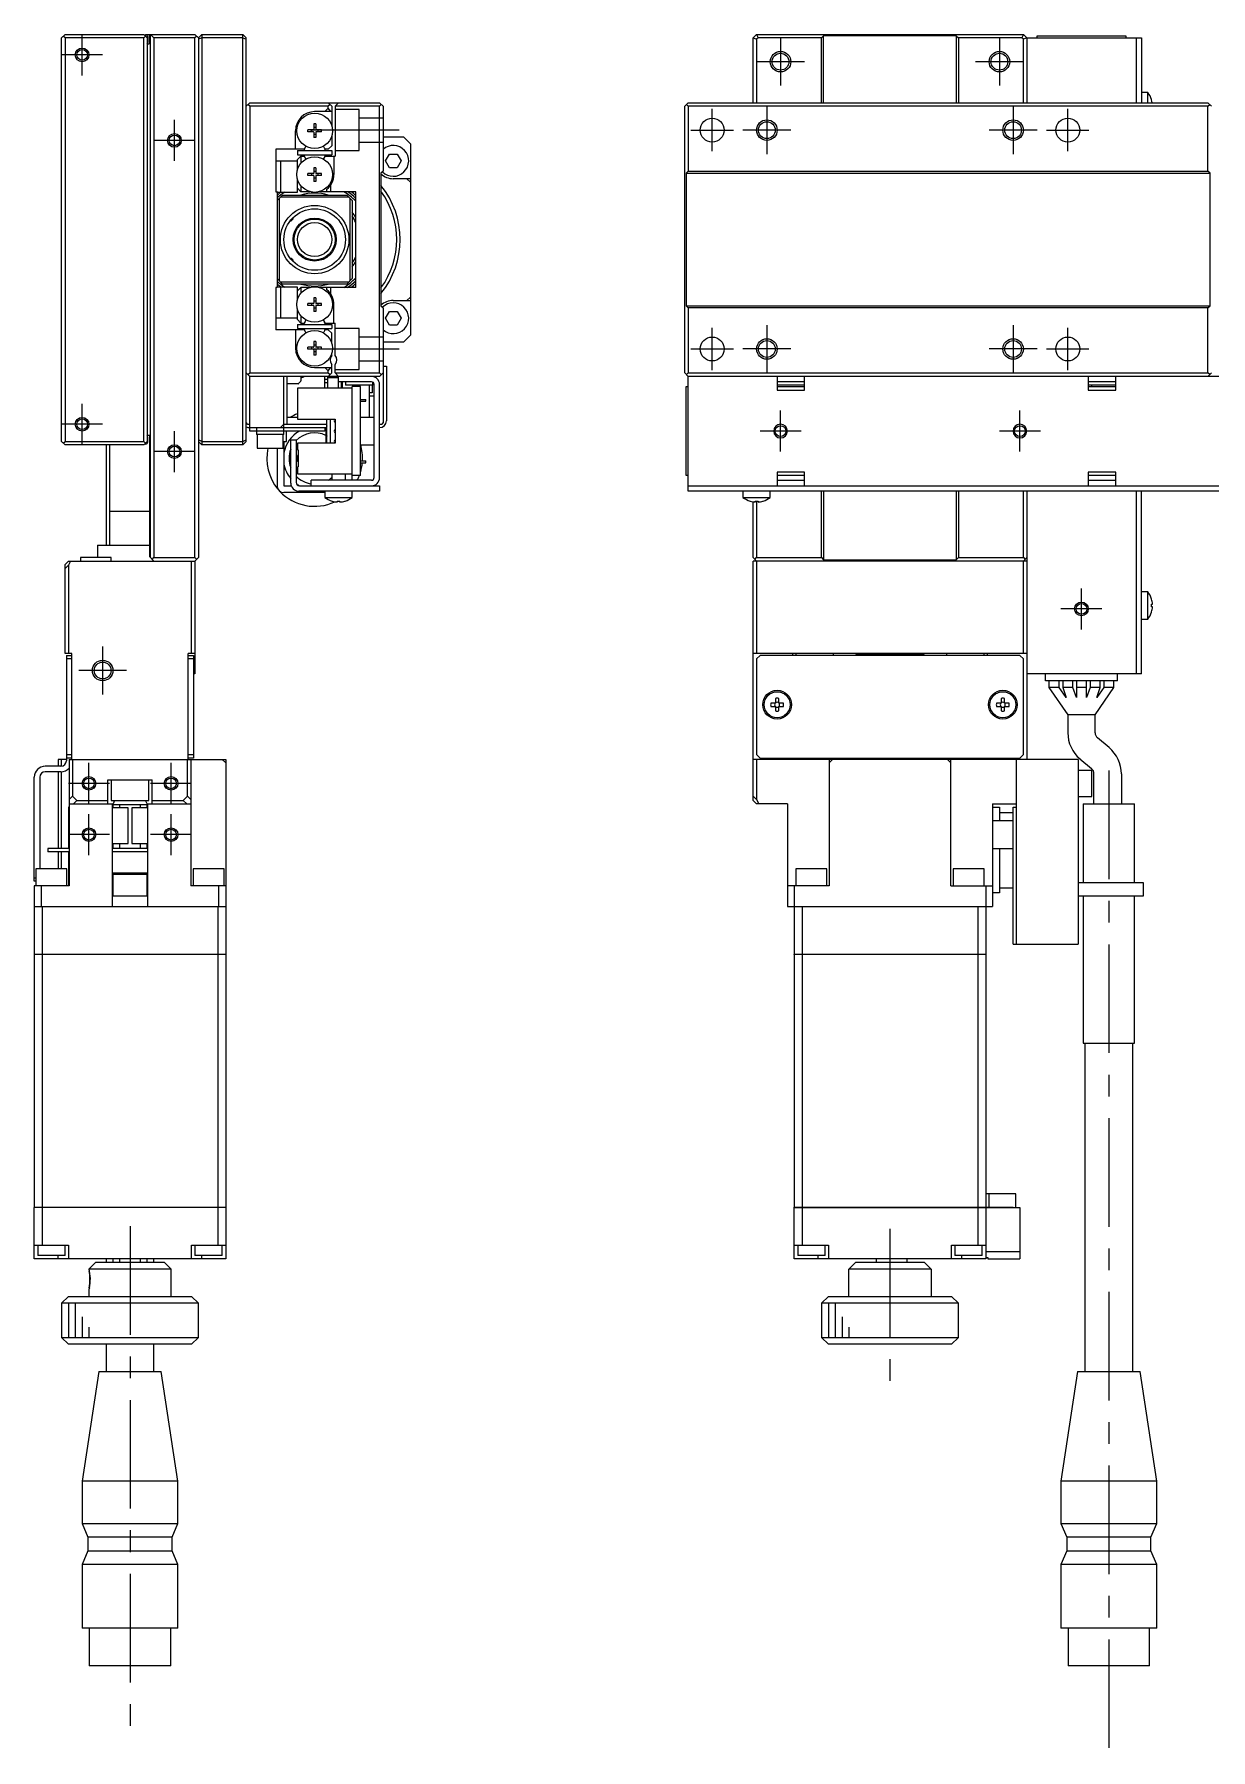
# Model space of a CAD drawing. Extents: x 0 to 725, y -8 to 421.
# Drawn here: x 380.6 to 552.6, y 86.8 to 337.5 of the extents above; entities that cross this region are included whole.
import ezdxf

# ---------------------------------------------------------------- set-up
doc = ezdxf.new("R2010")
doc.units = 0
doc.header["$LTSCALE"] = 0.5
doc.linetypes.add('CENTER', pattern=[50.8, 31.75, -6.35, 6.35, -6.35])
doc.linetypes.add('DASHED', pattern=[19.05, 12.7, -6.35])
for name, color, linetype in [('MSM_CENTER', 1, 'CENTER'), ('MSM_CONTINUOUS', 7, 'CONTINUOUS'), ('MSM_DASHED', 4, 'DASHED'), ('MSM_NARROW', 5, 'CONTINUOUS')]:
    doc.layers.add(name, color=color, linetype=linetype)

msp = doc.modelspace()

# ---------------------------------------------------------------- linework, layer by layer
at = {"layer": 'MSM_CENTER'}
for p, q in [((387.6, 331.54), (387.6, 337.54)), ((489.73, 337.04), (489.73, 330.04)), ((521.73, 337.04), (521.73, 330.04)), ((390.6, 334.54), (384.6, 334.54)), ((493.23, 333.54), (486.23, 333.54)), ((525.23, 333.54), (518.23, 333.54)), ((479.73, 320.44), (479.73, 326.64)), ((487.73, 327.04), (487.73, 320.04)), ((523.73, 327.04), (523.73, 320.04)), ((531.73, 320.44), (531.73, 326.64)), ((401.1, 319.04), (401.1, 325.04)), ((433.96, 323.54), (420.96, 323.54)), ((476.63, 323.54), (482.83, 323.54)), ((491.23, 323.54), (484.23, 323.54)), ((527.23, 323.54), (520.23, 323.54)), ((528.63, 323.54), (534.83, 323.54)), ((404.1, 322.04), (398.1, 322.04)), ((479.73, 288.44), (479.73, 294.64)), ((487.73, 295.04), (487.73, 288.04)), ((523.73, 295.04), (523.73, 288.04)), ((531.73, 288.44), (531.73, 294.64)), ((420.96, 291.54), (433.96, 291.54)), ((476.63, 291.54), (482.83, 291.54)), ((491.23, 291.54), (484.23, 291.54)), ((527.23, 291.54), (520.23, 291.54)), ((528.63, 291.54), (534.83, 291.54)), ((387.6, 277.54), (387.6, 283.54)), ((489.73, 276.54), (489.73, 282.54)), ((524.73, 276.54), (524.73, 282.54)), ((390.6, 280.54), (384.6, 280.54)), ((401.1, 273.54), (401.1, 279.54)), ((492.73, 279.54), (486.73, 279.54)), ((527.73, 279.54), (521.73, 279.54)), ((404.1, 276.54), (398.1, 276.54)), ((533.73, 250.54), (533.73, 256.54)), ((536.73, 253.54), (530.73, 253.54)), ((390.6, 248.04), (390.6, 241.04)), ((394.1, 244.54), (387.1, 244.54)), ((388.6, 225.04), (388.6, 231.04)), ((400.6, 225.04), (400.6, 231.04)), ((537.73, 229.9), (537.73, 86.77)), ((391.6, 228.04), (385.6, 228.04)), ((403.6, 228.04), (397.6, 228.04)), ((388.6, 217.54), (388.6, 223.54)), ((400.6, 217.54), (400.6, 223.54)), ((391.6, 220.54), (385.6, 220.54)), ((403.6, 220.54), (397.6, 220.54)), ((394.6, 163.29), (394.6, 88.29)), ((505.73, 162.9), (505.73, 139.31))]:
    msp.add_line(p, q, dxfattribs=at)
at = {"layer": 'MSM_CONTINUOUS'}
for p, q in [((385.1, 337.54), (384.6, 337.04)), ((384.6, 278.04), (384.6, 337.04)), ((385.1, 337.04), (384.85, 337.29)), ((385.1, 337.54), (396.6, 337.54)), ((396.6, 337.04), (385.1, 337.04)), ((385.1, 337.04), (385.1, 278.04)), ((396.6, 337.54), (397.1, 337.04)), ((396.85, 337.29), (396.6, 337.04)), ((396.6, 278.04), (396.6, 337.04)), ((396.7, 337.44), (396.9, 337.44)), ((396.8, 337.44), (396.9, 337.54)), ((396.9, 337.54), (404.1, 337.54)), ((397.1, 337.04), (397.1, 278.04)), ((397.1, 336.14), (397.4, 336.14)), ((397.2, 336.44), (397.2, 337.14)), ((397.4, 337.54), (397.4, 336.14)), ((397.6, 261.04), (397.6, 337.54)), ((398.1, 337.04), (397.6, 337.54)), ((398.1, 337.04), (398.1, 261.04)), ((404.1, 337.04), (398.1, 337.04)), ((404.6, 337.04), (404.1, 337.54)), ((404.35, 337.29), (404.1, 337.04)), ((404.1, 261.04), (404.1, 337.04)), ((405.1, 337.54), (404.6, 337.04)), ((405.1, 337.04), (404.6, 336.84)), ((404.6, 337.04), (404.6, 261.04)), ((405.1, 337.54), (411.1, 337.54)), ((405.1, 337.54), (405.1, 277.54)), ((411.1, 337.04), (405.1, 337.04)), ((411.1, 337.54), (411.6, 337.04)), ((411.1, 277.54), (411.1, 337.54)), ((411.1, 337.04), (411.6, 336.84)), ((411.6, 278.04), (411.6, 337.04)), ((485.73, 337.04), (486.23, 337.54)), ((485.73, 337.04), (486.23, 336.84)), ((485.73, 327.54), (485.73, 337.04)), ((486.23, 337.54), (486.43, 337.04)), ((486.23, 337.54), (525.23, 337.54)), ((486.43, 337.04), (486.23, 336.84)), ((486.23, 336.84), (486.23, 327.54)), ((495.73, 337.04), (486.43, 337.04)), ((495.73, 337.04), (496.03, 337.34)), ((495.73, 327.54), (495.73, 337.04)), ((515.43, 337.34), (496.03, 337.34)), ((496.03, 327.54), (496.03, 337.34)), ((515.43, 337.34), (515.73, 337.04)), ((515.43, 337.34), (515.43, 327.54)), ((525.02, 337.04), (515.73, 337.04)), ((515.73, 337.04), (515.73, 327.54)), ((525.23, 337.54), (525.02, 337.04)), ((525.23, 336.84), (525.02, 337.04)), ((525.23, 337.54), (525.73, 337.04)), ((525.73, 337.04), (525.23, 336.84)), ((525.23, 327.54), (525.23, 336.84)), ((525.73, 337.04), (525.73, 327.54)), ((525.73, 337.04), (542.53, 337.04)), ((527.23, 337.34), (540.23, 337.34)), ((527.23, 337.04), (527.23, 337.34)), ((540.23, 337.34), (540.23, 337.04)), ((541.73, 337.04), (541.73, 327.54)), ((542.53, 337.04), (542.53, 327.54)), ((543.42, 329.04), (542.53, 329.04)), ((543.42, 327.54), (543.42, 329.04)), ((411.6, 327.04), (412.1, 327.54)), ((412.1, 327.04), (411.85, 327.29)), ((412.1, 327.54), (431.1, 327.54)), ((412.1, 327.04), (412.1, 288.04)), ((423.6, 327.04), (412.1, 327.04)), ((424.1, 326.24), (421.6, 326.24)), ((423.6, 326.74), (423.1, 326.24)), ((423.6, 327.54), (424.1, 327.04)), ((423.85, 327.29), (423.6, 327.04)), ((423.6, 326.74), (423.6, 327.04)), ((423.96, 326.24), (423.6, 326.74)), ((424.1, 327.04), (424.1, 324.16)), ((424.6, 327.04), (425.1, 327.54)), ((424.6, 327.04), (424.6, 319.74)), ((431.1, 327.04), (424.6, 327.04)), ((431.1, 327.54), (431.6, 327.04)), ((431.35, 327.29), (431.1, 327.04)), ((431.1, 288.04), (431.1, 327.04)), ((431.6, 327.04), (431.6, 317.54)), ((476.23, 327.54), (475.73, 327.04)), ((475.73, 288.04), (475.73, 327.04)), ((475.98, 327.29), (476.23, 327.04)), ((476.23, 327.54), (552.23, 327.54)), ((476.23, 327.04), (476.23, 317.54)), ((552.23, 327.04), (476.23, 327.04)), ((543.98, 327.97), (543.98, 327.99)), ((552.73, 327.04), (552.23, 327.54)), ((552.23, 327.04), (552.48, 327.29)), ((552.23, 317.54), (552.23, 327.04)), ((421.4, 323.59), (420.6, 323.59)), ((420.6, 323.3), (420.6, 323.59)), ((421.13, 323.59), (421.13, 323.3)), ((421.75, 324.44), (421.46, 324.44)), ((421.46, 324.44), (421.46, 323.65)), ((421.75, 323.91), (421.46, 323.91)), ((421.75, 324.44), (421.75, 323.65)), ((422.6, 323.59), (421.81, 323.59)), ((422.07, 323.59), (422.07, 323.3)), ((422.6, 323.3), (422.6, 323.59)), ((418.8, 320.74), (418.8, 323.44)), ((420.28, 321.07), (420.09, 320.74)), ((421.4, 323.3), (420.6, 323.3)), ((421.46, 323.24), (421.46, 322.44)), ((421.46, 322.97), (421.75, 322.97)), ((421.75, 322.44), (421.46, 322.44)), ((421.75, 323.24), (421.75, 322.44)), ((422.6, 323.3), (421.81, 323.3)), ((423.6, 320.74), (424.1, 321.24)), ((424.1, 322.73), (424.1, 321.24)), ((431.6, 322.54), (434.6, 322.54)), ((435.6, 321.54), (434.6, 322.54)), ((435.6, 321.54), (435.6, 293.54)), ((415.9, 320.74), (415.9, 314.54)), ((420.09, 320.74), (415.9, 320.74)), ((419.1, 318.99), (415.9, 318.99)), ((416.6, 318.99), (416.6, 314.49)), ((419.1, 320.54), (419.1, 319.94)), ((419.1, 320.54), (424.1, 320.54)), ((419.1, 319.94), (424.1, 319.94)), ((419.1, 319.24), (419.6, 319.74)), ((419.1, 317.76), (419.1, 319.24)), ((419.6, 319.74), (419.6, 318.71)), ((419.6, 319.74), (420.06, 319.74)), ((420.06, 319.74), (420.28, 319.37)), ((423.12, 320.74), (423.07, 320.83)), ((423.07, 319.61), (423.15, 319.74)), ((423.6, 320.74), (423.12, 320.74)), ((423.15, 319.74), (424.6, 319.74)), ((424.1, 320.54), (424.1, 319.94)), ((424.4, 319.74), (424.4, 317.04)), ((431.95, 319.04), (432.53, 320.04)), ((432.53, 318.04), (431.95, 319.04)), ((432.53, 320.04), (433.68, 320.04)), ((433.68, 320.04), (434.26, 319.04)), ((434.26, 319.04), (433.68, 318.04)), ((419.1, 314.49), (419.1, 316.33)), ((421.4, 317.19), (420.6, 317.19)), ((420.6, 316.9), (420.6, 317.19)), ((421.4, 316.9), (420.6, 316.9)), ((421.13, 317.19), (421.13, 316.9)), ((421.75, 318.04), (421.46, 318.04)), ((421.46, 318.04), (421.46, 317.25)), ((421.75, 317.51), (421.46, 317.51)), ((421.46, 316.84), (421.46, 316.04)), ((421.46, 316.57), (421.75, 316.57)), ((421.75, 316.04), (421.46, 316.04)), ((421.75, 318.04), (421.75, 317.25)), ((421.75, 316.84), (421.75, 316.04)), ((422.6, 317.19), (421.81, 317.19)), ((422.6, 316.9), (421.81, 316.9)), ((422.07, 317.19), (422.07, 316.9)), ((422.6, 316.9), (422.6, 317.19)), ((431.6, 317.54), (431.3, 317.24)), ((431.3, 317.24), (431.3, 297.84)), ((433.68, 318.04), (432.53, 318.04)), ((435.6, 316.44), (433.1, 316.44)), ((435.1, 316.44), (435.6, 315.94)), ((476.23, 317.54), (475.93, 317.24)), ((475.93, 317.24), (475.93, 297.84)), ((475.93, 317.24), (552.53, 317.24)), ((476.23, 317.54), (552.23, 317.54)), ((552.53, 317.24), (552.23, 317.54)), ((552.53, 297.84), (552.53, 317.24)), ((415.9, 314.54), (416.1, 314.54)), ((416.1, 314.54), (416.1, 300.54)), ((416.1, 314.49), (419.1, 314.49)), ((416.1, 313.24), (416.9, 314.04)), ((416.4, 313.54), (416.4, 301.54)), ((426.6, 313.74), (416.6, 313.74)), ((416.9, 314.04), (426.3, 314.04)), ((419.6, 314.54), (419.1, 315.04)), ((419.6, 315.38), (419.6, 314.54)), ((420.89, 314.54), (419.6, 314.54)), ((427.6, 314.54), (422.32, 314.54)), ((423.4, 314.54), (423.4, 314.9)), ((423.9, 315.45), (423.9, 314.54)), ((426.3, 314.04), (427.1, 313.24)), ((426.8, 301.54), (426.8, 313.54)), ((427.6, 300.54), (427.6, 314.54)), ((427.1, 313.24), (427.1, 301.84)), ((418.04, 310.29), (418.18, 310.29)), ((418.18, 310.29), (418.4, 310.52)), ((418.18, 310.29), (418.18, 310.46)), ((418.4, 310.71), (418.4, 310.52)), ((418.18, 304.79), (418.04, 304.79)), ((418.18, 304.63), (418.18, 304.79)), ((418.4, 304.57), (418.18, 304.79)), ((418.4, 304.57), (418.4, 304.38)), ((416.1, 301.84), (416.9, 301.04)), ((416.6, 301.34), (426.6, 301.34)), ((426.3, 301.04), (416.9, 301.04)), ((426.3, 301.04), (427.1, 301.84)), ((416.1, 300.54), (415.9, 300.54)), ((415.9, 300.54), (415.9, 294.34)), ((419.1, 300.59), (416.1, 300.59)), ((416.6, 300.59), (416.6, 296.09)), ((419.1, 298.76), (419.1, 300.59)), ((419.1, 300.04), (419.6, 300.54)), ((419.6, 300.54), (419.6, 299.71)), ((420.89, 300.54), (419.6, 300.54)), ((421.75, 299.04), (421.46, 299.04)), ((421.46, 299.04), (421.46, 298.25)), ((421.75, 298.51), (421.46, 298.51)), ((421.75, 299.04), (421.75, 298.25)), ((427.6, 300.54), (422.32, 300.54)), ((423.4, 300.19), (423.4, 300.54)), ((423.9, 300.54), (423.9, 299.64)), ((433.1, 298.64), (435.6, 298.64)), ((435.6, 299.14), (435.1, 298.64)), ((415.9, 296.09), (419.1, 296.09)), ((419.1, 295.84), (419.1, 297.33)), ((419.6, 296.38), (419.6, 295.34)), ((421.4, 298.19), (420.6, 298.19)), ((420.6, 297.9), (420.6, 298.19)), ((421.4, 297.9), (420.6, 297.9)), ((421.13, 298.19), (421.13, 297.9)), ((421.46, 297.84), (421.46, 297.04)), ((421.46, 297.57), (421.75, 297.57)), ((421.75, 297.04), (421.46, 297.04)), ((421.75, 297.84), (421.75, 297.04)), ((422.6, 298.19), (421.81, 298.19)), ((422.6, 297.9), (421.81, 297.9)), ((422.07, 298.19), (422.07, 297.9)), ((422.6, 297.9), (422.6, 298.19)), ((424.4, 295.34), (424.4, 298.04)), ((431.3, 297.84), (431.6, 297.54)), ((431.6, 297.54), (431.6, 280.74)), ((431.95, 296.04), (432.53, 297.04)), ((432.53, 295.04), (431.95, 296.04)), ((432.53, 297.04), (433.68, 297.04)), ((433.68, 297.04), (434.26, 296.04)), ((434.26, 296.04), (433.68, 295.04)), ((475.93, 297.84), (476.23, 297.54)), ((475.93, 297.84), (552.53, 297.84)), ((476.23, 297.54), (476.23, 288.04)), ((552.23, 297.54), (476.23, 297.54)), ((552.23, 297.54), (552.53, 297.84)), ((552.23, 288.04), (552.23, 297.54)), ((420.09, 294.34), (415.9, 294.34)), ((418.8, 294.34), (418.8, 291.64)), ((419.6, 295.34), (419.1, 295.84)), ((419.1, 295.14), (419.1, 294.54)), ((419.1, 295.14), (424.1, 295.14)), ((419.1, 294.54), (424.1, 294.54)), ((419.6, 295.34), (420.06, 295.34)), ((420.28, 295.72), (420.06, 295.34)), ((420.09, 294.34), (420.28, 294.02)), ((423.15, 295.34), (423.07, 295.48)), ((423.07, 294.26), (423.12, 294.34)), ((423.6, 294.34), (423.12, 294.34)), ((423.15, 295.34), (424.6, 295.34)), ((424.1, 293.84), (423.6, 294.34)), ((424.1, 295.14), (424.1, 294.54)), ((424.1, 292.36), (424.1, 293.84)), ((424.6, 290.61), (424.6, 295.34)), ((433.68, 295.04), (432.53, 295.04)), ((434.6, 292.54), (435.6, 293.54)), ((421.4, 291.79), (420.6, 291.79)), ((420.6, 291.5), (420.6, 291.79)), ((421.4, 291.5), (420.6, 291.5)), ((421.13, 291.79), (421.13, 291.5)), ((421.75, 292.64), (421.46, 292.64)), ((421.46, 292.64), (421.46, 291.85)), ((421.75, 292.11), (421.46, 292.11)), ((421.46, 291.44), (421.46, 290.64)), ((421.46, 291.17), (421.75, 291.17)), ((421.75, 292.64), (421.75, 291.85)), ((421.75, 291.44), (421.75, 290.64)), ((422.6, 291.79), (421.81, 291.79)), ((422.6, 291.5), (421.81, 291.5)), ((422.07, 291.79), (422.07, 291.5)), ((422.6, 291.5), (422.6, 291.79)), ((424.1, 290.61), (424.1, 290.93)), ((434.6, 292.54), (431.6, 292.54)), ((421.75, 290.64), (421.46, 290.64)), ((421.6, 288.84), (424.1, 288.84)), ((423.1, 288.84), (423.6, 288.34)), ((423.6, 288.34), (423.96, 288.84)), ((424.1, 288.04), (424.1, 289.28)), ((424.6, 288.04), (424.6, 289.28)), ((431.6, 289.04), (432.1, 289.04)), ((432.1, 289.04), (432.1, 281.04)), ((412.1, 287.54), (411.6, 288.04)), ((411.85, 287.79), (412.1, 288.04)), ((412.1, 288.04), (423.6, 288.04)), ((431.1, 287.54), (412.1, 287.54)), ((412.1, 279.54), (412.1, 287.54)), ((417.1, 279.04), (417.1, 287.54)), ((417.6, 280.54), (417.6, 287.54)), ((419.18, 286.46), (417.6, 286.46)), ((419.57, 286.82), (419.25, 286.49)), ((419.6, 287.54), (419.6, 286.89)), ((419.6, 287.35), (419.71, 287.35)), ((423.03, 287.54), (423.03, 285.79)), ((423.03, 287.14), (423.53, 287.14)), ((423.03, 286.65), (423.53, 286.65)), ((423.53, 285.79), (423.53, 287.54)), ((425.03, 287.34), (423.53, 287.34)), ((423.6, 288.04), (423.6, 288.34)), ((423.6, 288.04), (423.85, 287.79)), ((424.1, 288.04), (423.6, 287.54)), ((424.6, 288.04), (431.1, 288.04)), ((425.1, 287.54), (424.6, 288.04)), ((425.03, 287.54), (425.03, 285.94)), ((425.1, 286.74), (425.1, 287.54)), ((429.9, 286.74), (425.1, 286.74)), ((425.53, 285.94), (425.53, 286.74)), ((425.6, 286.74), (425.6, 285.79)), ((426.1, 286.74), (426.1, 286.24)), ((430.1, 286.24), (426.1, 286.24)), ((428.3, 286.04), (427.1, 286.04)), ((427.1, 272.34), (427.1, 286.04)), ((428.3, 273.04), (428.3, 286.04)), ((429.6, 281.54), (429.6, 286.24)), ((430.03, 287.54), (430.03, 287.54)), ((430.03, 286.24), (430.03, 285.14)), ((430.1, 286.24), (430.1, 286.69)), ((430.1, 286.65), (430.17, 286.65)), ((430.3, 272.74), (430.3, 286.34)), ((430.53, 287.54), (430.53, 287.37)), ((431.1, 288.04), (431.35, 287.79)), ((431.6, 288.04), (431.1, 287.54)), ((431.1, 272.74), (431.1, 286.34)), ((475.73, 288.04), (476.23, 287.54)), ((475.93, 273.04), (475.93, 286.04)), ((475.93, 286.04), (476.23, 286.04)), ((476.23, 288.04), (475.98, 287.79)), ((476.23, 288.04), (552.23, 288.04)), ((476.23, 270.74), (476.23, 287.54)), ((581.73, 287.54), (476.23, 287.54)), ((489.23, 287.54), (489.23, 285.54)), ((493.23, 286.74), (489.23, 286.74)), ((493.23, 286.24), (489.23, 286.24)), ((489.23, 286.04), (493.23, 286.04)), ((493.23, 285.54), (493.23, 287.54)), ((534.73, 287.54), (534.73, 285.54)), ((538.73, 286.74), (534.73, 286.74)), ((538.73, 286.24), (534.73, 286.24)), ((534.73, 286.04), (538.73, 286.04)), ((535.23, 286.04), (535.23, 286.24)), ((538.73, 285.54), (538.73, 287.54)), ((552.48, 287.79), (552.23, 288.04)), ((552.23, 287.54), (552.73, 288.04)), ((427.1, 285.79), (419.1, 285.79)), ((419.1, 285.79), (419.1, 281.29)), ((428.3, 284.17), (429.1, 284.17)), ((428.3, 283.92), (429.1, 283.92)), ((429.1, 283.92), (429.1, 284.17)), ((430.03, 285.14), (429.6, 285.14)), ((430.3, 284.64), (429.6, 284.64)), ((489.23, 285.54), (493.23, 285.54)), ((534.73, 285.54), (538.73, 285.54)), ((419.1, 281.54), (417.6, 281.54)), ((419.1, 281.29), (424.6, 281.29)), ((423.4, 277.79), (423.4, 281.29)), ((423.9, 277.79), (423.9, 281.29)), ((424.6, 281.29), (424.6, 277.79)), ((430.3, 281.54), (428.3, 281.54)), ((397.1, 278.94), (397.5, 278.94)), ((397.2, 277.94), (397.2, 278.64)), ((397.5, 261.14), (397.5, 278.94)), ((411.8, 280.54), (412.1, 280.54)), ((412.1, 280.04), (423.32, 280.04)), ((423.1, 279.54), (412.1, 279.54)), ((413.1, 280.04), (413.1, 279.04)), ((417.1, 279.04), (413.1, 279.04)), ((413.2, 279.04), (413.2, 277.04)), ((417.1, 280.54), (416.6, 280.04)), ((417, 277.04), (417, 279.04)), ((417.1, 280.54), (423.4, 280.54)), ((417.5, 278.04), (417.5, 279.54)), ((423.1, 280.04), (423.1, 279.54)), ((423.25, 279.54), (423.25, 277.79)), ((431.1, 280.54), (431.4, 280.54)), ((384.6, 278.04), (385.1, 277.54)), ((384.85, 277.79), (385.1, 278.04)), ((385.1, 278.04), (396.6, 278.04)), ((396.6, 277.54), (385.1, 277.54)), ((391.1, 277.54), (391.1, 262.84)), ((391.6, 277.54), (391.6, 262.84)), ((396.6, 278.04), (396.85, 277.79)), ((397.1, 278.04), (396.6, 277.54)), ((396.9, 277.64), (396.7, 277.64)), ((405.1, 278.04), (404.6, 278.25)), ((404.6, 278.04), (405.1, 277.54)), ((405.1, 278.04), (411.1, 278.04)), ((411.1, 277.54), (405.1, 277.54)), ((411.1, 278.04), (411.6, 278.25)), ((411.1, 277.54), (411.6, 278.04)), ((413.2, 277.04), (417, 277.04)), ((416.1, 277.04), (416.1, 271.54)), ((417, 278.04), (417.5, 278.04)), ((417.1, 278.04), (417.1, 271.54)), ((418.1, 278.24), (418.9, 278.24)), ((418.1, 271.94), (418.1, 278.24)), ((418.9, 278.24), (418.9, 272.04)), ((419.1, 277.79), (419.1, 276.79)), ((424.6, 277.79), (419.1, 277.79)), ((419.1, 276.79), (419.2, 276.79)), ((419.2, 275.99), (419.1, 275.99)), ((419.1, 275.99), (419.1, 275.09)), ((419.2, 276.79), (419.2, 274.29)), ((428.3, 277.54), (430.3, 277.54)), ((419.2, 275.62), (419.1, 275.62)), ((419.2, 275.47), (419.1, 275.47)), ((419.2, 275.09), (419.1, 275.09)), ((419.1, 274.29), (419.1, 273.29)), ((419.1, 274.29), (419.2, 274.29)), ((428.3, 275.17), (429.1, 275.17)), ((428.3, 274.92), (429.1, 274.92)), ((429.1, 274.92), (429.1, 275.17)), ((493.23, 273.54), (489.23, 273.54)), ((489.23, 273.54), (489.23, 271.54)), ((493.23, 271.54), (493.23, 273.54)), ((538.73, 273.54), (534.73, 273.54)), ((534.73, 273.54), (534.73, 271.54)), ((538.73, 271.54), (538.73, 273.54)), ((417.1, 271.54), (418.17, 271.54)), ((419.1, 273.29), (427.1, 273.29)), ((419.4, 271.54), (431.1, 271.54)), ((421.1, 271.54), (421.1, 272.34)), ((429.9, 272.34), (421.1, 272.34)), ((424.1, 273.29), (424.1, 272.34)), ((426.1, 272.34), (426.1, 273.29)), ((428.3, 273.04), (427.1, 273.04)), ((431.1, 271.54), (431.1, 270.74)), ((476.23, 273.04), (475.93, 273.04)), ((476.23, 271.54), (569.23, 271.54)), ((493.23, 273.04), (489.23, 273.04)), ((489.23, 272.34), (493.23, 272.34)), ((538.73, 273.04), (534.73, 273.04)), ((534.73, 272.34), (538.73, 272.34)), ((423.1, 270.54), (417.1, 270.54)), ((431.1, 270.74), (419.3, 270.74)), ((423.1, 270.74), (423.1, 269.85)), ((423.1, 269.85), (427.1, 269.85)), ((424.15, 269.29), (424.18, 269.29)), ((424.9, 269.29), (425.3, 269.29)), ((424.9, 269.16), (424.9, 269.29)), ((425.3, 269.29), (425.3, 269.16)), ((426.03, 269.29), (426.05, 269.29)), ((427.1, 269.85), (427.1, 270.74)), ((569.23, 270.74), (476.23, 270.74)), ((484.23, 270.74), (484.23, 269.85)), ((484.23, 269.85), (488.23, 269.85)), ((485.28, 269.29), (485.3, 269.29)), ((485.73, 261.04), (485.73, 269.19)), ((486.03, 269.29), (486.43, 269.29)), ((486.03, 269.16), (486.03, 269.29)), ((486.23, 269.29), (486.23, 261.04)), ((486.43, 269.29), (486.43, 269.16)), ((487.16, 269.29), (487.18, 269.29)), ((488.23, 269.85), (488.23, 270.74)), ((495.73, 261.04), (495.73, 270.74)), ((496.03, 270.74), (496.03, 260.74)), ((515.43, 270.74), (515.43, 260.74)), ((515.73, 270.74), (515.73, 261.04)), ((525.23, 261.04), (525.23, 270.74)), ((525.73, 270.74), (525.73, 231.54)), ((541.73, 270.74), (541.73, 244.04)), ((542.53, 244.04), (542.53, 270.74)), ((391.6, 267.84), (397.5, 267.84)), ((391.85, 261.04), (387.35, 261.04)), ((387.35, 261.04), (387.35, 260.54)), ((389.85, 262.84), (397.5, 262.84)), ((389.85, 262.84), (389.85, 261.04)), ((391.85, 260.54), (391.85, 261.04)), ((397.5, 261.14), (398.1, 260.54)), ((397.85, 260.79), (398.1, 261.04)), ((398.1, 261.04), (404.1, 261.04)), ((404.1, 261.04), (404.35, 260.79)), ((404.6, 261.04), (404.1, 260.54)), ((485.73, 261.04), (486.23, 260.54)), ((485.98, 260.79), (486.23, 261.04)), ((486.23, 261.04), (495.73, 261.04)), ((495.73, 261.04), (496.03, 260.74)), ((515.43, 260.74), (515.73, 261.04)), ((515.73, 261.04), (525.23, 261.04)), ((525.23, 261.04), (525.48, 260.79)), ((525.23, 260.54), (525.73, 261.04)), ((385.1, 260.04), (385.6, 260.54)), ((385.1, 247.04), (385.1, 260.04)), ((385.6, 259.93), (385.1, 259.43)), ((385.91, 260.54), (385.6, 259.93)), ((385.6, 260.54), (404.1, 260.54)), ((385.6, 259.93), (385.6, 247.04)), ((403.6, 247.04), (403.6, 260.54)), ((404.1, 260.54), (404.1, 244.04)), ((525.73, 260.54), (485.73, 260.54)), ((485.73, 225.54), (485.73, 260.54)), ((486.23, 260.54), (486.23, 247.04)), ((496.03, 260.74), (515.43, 260.74)), ((525.23, 247.04), (525.23, 260.54)), ((543.42, 256.04), (542.53, 256.04)), ((543.42, 252.04), (543.42, 256.04)), ((543.98, 254.97), (543.98, 254.99)), ((543.98, 254.24), (544.11, 254.24)), ((543.98, 253.84), (543.98, 254.24)), ((544.11, 253.84), (543.98, 253.84)), ((542.53, 252.04), (543.42, 252.04)), ((543.98, 253.09), (543.98, 253.12)), ((386.1, 247.04), (385.1, 247.04)), ((385.3, 246.74), (386.1, 246.74)), ((385.3, 246.74), (385.3, 231.34)), ((386.1, 246.24), (385.3, 246.24)), ((386.1, 231.54), (386.1, 247.04)), ((403.1, 231.54), (403.1, 247.04)), ((404.1, 247.04), (403.1, 247.04)), ((403.1, 246.74), (403.9, 246.74)), ((403.9, 246.24), (403.1, 246.24)), ((403.9, 246.74), (403.9, 231.74)), ((525.73, 247.04), (485.73, 247.04)), ((486.73, 246.74), (486.23, 246.24)), ((486.23, 246.24), (486.23, 232.24)), ((524.73, 246.74), (486.73, 246.74)), ((491.48, 247.04), (491.48, 246.74)), ((491.98, 247.04), (491.98, 246.74)), ((497.48, 246.74), (497.48, 247.04)), ((500.93, 247.04), (500.73, 246.84)), ((510.73, 246.84), (500.73, 246.84)), ((500.73, 246.84), (500.73, 246.74)), ((510.73, 246.84), (510.53, 247.04)), ((510.73, 246.74), (510.73, 246.84)), ((513.98, 247.04), (513.98, 246.74)), ((519.48, 246.74), (519.48, 247.04)), ((519.98, 246.74), (519.98, 247.04)), ((525.23, 246.24), (524.73, 246.74)), ((525.23, 232.24), (525.23, 246.24)), ((404.1, 244.04), (403.9, 244.04)), ((542.53, 244.04), (525.73, 244.04)), ((528.48, 243.04), (528.48, 244.04)), ((538.98, 243.04), (538.98, 244.04)), ((538.98, 243.04), (528.48, 243.04)), ((528.98, 243.04), (528.98, 242.04)), ((528.98, 242.04), (531.73, 238.04)), ((530.48, 242.04), (528.98, 242.04)), ((530.48, 242.04), (530.48, 243.04)), ((531.48, 240.59), (530.48, 242.04)), ((530.98, 243.04), (530.98, 242.04)), ((530.98, 242.04), (531.48, 240.59)), ((532.48, 242.04), (530.98, 242.04)), ((532.48, 242.04), (532.48, 243.04)), ((532.98, 240.59), (532.48, 242.04)), ((532.98, 243.04), (532.98, 240.59)), ((534.48, 242.04), (532.98, 242.04)), ((534.48, 240.59), (534.48, 243.04)), ((534.98, 242.04), (534.48, 240.59)), ((534.98, 243.04), (534.98, 242.04)), ((536.48, 242.04), (534.98, 242.04)), ((535.73, 238.04), (538.48, 242.04)), ((535.98, 240.59), (536.48, 242.04)), ((536.98, 242.04), (535.98, 240.59)), ((536.48, 242.04), (536.48, 243.04)), ((536.98, 243.04), (536.98, 242.04)), ((538.48, 242.04), (536.98, 242.04)), ((538.48, 242.04), (538.48, 243.04)), ((488.99, 239.78), (488.31, 239.78)), ((488.31, 239.3), (488.99, 239.3)), ((488.99, 240.46), (488.99, 239.78)), ((488.99, 239.3), (488.99, 238.63)), ((489.47, 239.78), (489.47, 240.46)), ((490.15, 239.78), (489.47, 239.78)), ((489.47, 238.63), (489.47, 239.3)), ((489.47, 239.3), (490.15, 239.3)), ((521.99, 239.78), (521.31, 239.78)), ((521.31, 239.3), (521.99, 239.3)), ((521.99, 240.46), (521.99, 239.78)), ((521.99, 239.3), (521.99, 238.63)), ((522.47, 239.78), (522.47, 240.46)), ((523.15, 239.78), (522.47, 239.78)), ((522.47, 238.63), (522.47, 239.3)), ((522.47, 239.3), (523.15, 239.3)), ((535.73, 238.04), (531.73, 238.04)), ((531.73, 238.04), (531.73, 235.44)), ((535.73, 235.44), (535.73, 238.04)), ((537.77, 233.26), (536.08, 234.68)), ((384.1, 231.54), (384.1, 230.54)), ((385.3, 231.54), (384.1, 231.54)), ((384.6, 230.55), (384.6, 231.54)), ((385.3, 232.24), (386.1, 232.24)), ((386.1, 231.74), (385.3, 231.74)), ((385.7, 231.54), (408.6, 231.54)), ((385.7, 231.54), (385.7, 213.04)), ((386.2, 231.54), (386.2, 226.16)), ((403, 226.16), (403, 231.54)), ((403.1, 232.24), (403.9, 232.24)), ((403.9, 231.74), (403.1, 231.74)), ((403.5, 231.54), (403.5, 213.04)), ((408.1, 231.54), (408.6, 231.04)), ((408.6, 231.54), (408.6, 203.09)), ((533.23, 231.54), (485.73, 231.54)), ((486.23, 232.24), (486.73, 231.74)), ((486.23, 231.54), (486.23, 225.66)), ((486.73, 231.74), (524.73, 231.74)), ((491.48, 231.74), (491.48, 231.54)), ((495.73, 231.74), (495.73, 231.54)), ((496.73, 231.74), (496.73, 231.54)), ((496.83, 231.04), (497.33, 231.54)), ((496.83, 231.54), (496.83, 213.04)), ((498.23, 231.74), (498.23, 231.54)), ((513.23, 231.54), (513.23, 231.74)), ((514.13, 231.54), (514.63, 231.04)), ((514.63, 213.04), (514.63, 231.54)), ((514.73, 231.74), (514.73, 231.54)), ((515.73, 231.54), (515.73, 231.74)), ((519.98, 231.54), (519.98, 231.74)), ((524.23, 204.54), (524.23, 231.54)), ((524.73, 231.74), (525.23, 232.24)), ((533.23, 231.54), (533.23, 204.54)), ((533.51, 231.61), (535.2, 230.2)), ((380.6, 213.74), (380.6, 228.94)), ((381.4, 228.94), (381.4, 215.54)), ((384.5, 230.54), (382.2, 230.54)), ((384.5, 229.74), (382.2, 229.74)), ((384.1, 229.74), (384.1, 218.54)), ((384.6, 218.54), (384.6, 229.75)), ((391.35, 228.54), (397.85, 228.54)), ((391.35, 225.04), (391.35, 228.54)), ((391.85, 228.54), (391.85, 225.54)), ((397.35, 225.54), (397.35, 228.54)), ((397.85, 225.04), (397.85, 228.54)), ((535.23, 229.94), (533.23, 229.94)), ((535.23, 226.14), (535.23, 229.94)), ((535.56, 225.04), (535.56, 229.43)), ((539.56, 229.43), (539.56, 225.04)), ((385.7, 225.66), (386.2, 226.16)), ((386.2, 226.16), (386.82, 225.54)), ((402.39, 225.54), (403, 226.16)), ((403, 226.16), (403.5, 225.66)), ((485.73, 226.16), (486.23, 225.66)), ((533.23, 226.14), (535.23, 226.14)), ((385.6, 224.54), (385.6, 218.54)), ((385.7, 224.54), (385.6, 224.54)), ((385.7, 225.04), (392.12, 225.04)), ((386.82, 225.54), (386.32, 225.04)), ((386.82, 225.54), (391.35, 225.54)), ((391.85, 225.54), (397.35, 225.54)), ((392, 225.04), (392, 210.04)), ((392, 224.94), (397.2, 224.94)), ((392.1, 224.54), (392, 224.54)), ((394.35, 224.44), (392, 224.44)), ((392.1, 224.94), (392.1, 224.44)), ((392.33, 225.54), (392.12, 225.04)), ((393.1, 224.44), (393.1, 224.94)), ((394.35, 219.24), (394.35, 224.44)), ((394.85, 224.44), (394.85, 219.24)), ((397.2, 224.44), (394.85, 224.44)), ((396.1, 224.94), (396.1, 224.44)), ((397.09, 225.04), (396.88, 225.54)), ((397.09, 225.04), (403.5, 225.04)), ((397.1, 224.44), (397.1, 224.94)), ((397.2, 224.54), (397.1, 224.54)), ((397.2, 210.04), (397.2, 225.04)), ((397.85, 225.54), (402.39, 225.54)), ((402.89, 225.04), (402.39, 225.54)), ((486.23, 225.04), (485.73, 225.54)), ((486.23, 225.66), (486.53, 225.04)), ((490.73, 225.04), (486.23, 225.04)), ((490.73, 225.04), (490.73, 210.04)), ((520.73, 225.04), (524.23, 225.04)), ((520.73, 225.04), (520.73, 210.04)), ((520.73, 224.54), (521.73, 224.54)), ((521.73, 224.54), (521.73, 222.54)), ((521.73, 223.79), (523.73, 223.79)), ((523.73, 204.54), (523.73, 224.54)), ((523.73, 224.54), (524.23, 224.54)), ((533.98, 225.04), (541.48, 225.04)), ((533.98, 225.04), (533.98, 213.54)), ((541.48, 213.54), (541.48, 225.04)), ((523.73, 222.54), (520.73, 222.54)), ((385.7, 218.54), (382.6, 218.54)), ((382.6, 218.54), (382.6, 218.04)), ((392, 219.24), (394.35, 219.24)), ((397.2, 218.54), (392, 218.54)), ((392.1, 219.24), (392.1, 218.54)), ((393.1, 218.54), (393.1, 219.24)), ((394.85, 219.24), (397.2, 219.24)), ((396.1, 219.24), (396.1, 218.54)), ((397.1, 218.54), (397.1, 219.24)), ((520.73, 218.54), (523.73, 218.54)), ((521.73, 218.54), (521.73, 212.04)), ((385.7, 218.04), (382.6, 218.04)), ((384.1, 218.04), (384.1, 215.54)), ((384.6, 215.54), (384.6, 218.04)), ((385.6, 218.04), (385.6, 213.04)), ((397.2, 218.04), (392, 218.04)), ((380.6, 214.24), (380.85, 214.24)), ((380.85, 213.74), (380.6, 213.74)), ((385.35, 215.54), (380.85, 215.54)), ((380.85, 215.54), (380.85, 213.04)), ((385.35, 213.04), (385.35, 215.54)), ((392, 214.94), (397.2, 214.94)), ((397.2, 214.74), (392, 214.74)), ((392.1, 214.74), (392.1, 211.54)), ((397.1, 211.54), (397.1, 214.74)), ((408.35, 215.54), (403.85, 215.54)), ((403.85, 215.54), (403.85, 213.04)), ((408.35, 213.04), (408.35, 215.54)), ((496.48, 215.54), (491.98, 215.54)), ((491.98, 215.54), (491.98, 213.04)), ((496.48, 213.04), (496.48, 215.54)), ((519.48, 215.54), (514.98, 215.54)), ((514.98, 215.54), (514.98, 213.04)), ((519.48, 213.04), (519.48, 215.54)), ((533.23, 213.54), (542.73, 213.54)), ((542.73, 213.54), (542.73, 211.54)), ((380.6, 213.04), (380.6, 203.09)), ((385.7, 213.04), (380.6, 213.04)), ((381.6, 213.04), (381.6, 210.04)), ((397.2, 211.54), (392, 211.54)), ((408.6, 213.04), (403.5, 213.04)), ((407.6, 210.04), (407.6, 213.04)), ((496.83, 213.04), (490.73, 213.04)), ((491.73, 213.04), (491.73, 203.09)), ((514.63, 213.04), (520.73, 213.04)), ((519.73, 213.04), (519.73, 203.09)), ((521.73, 212.04), (520.73, 212.04)), ((521.73, 212.79), (523.73, 212.79)), ((542.73, 211.54), (533.23, 211.54)), ((533.98, 211.54), (533.98, 190.04)), ((541.48, 190.04), (541.48, 211.54)), ((380.6, 210.04), (408.6, 210.04)), ((381.76, 210.04), (381.76, 203.09)), ((407.45, 210.04), (407.45, 203.09)), ((490.73, 210.04), (520.73, 210.04)), ((492.88, 210.04), (492.88, 203.09)), ((518.57, 210.04), (518.57, 203.09)), ((523.73, 204.54), (533.23, 204.54)), ((380.6, 203.09), (408.6, 203.09)), ((380.6, 203.04), (380.6, 166.09)), ((408.6, 203.04), (380.6, 203.04)), ((380.61, 203.04), (380.61, 203.09)), ((381.76, 203.04), (381.76, 203.09)), ((381.76, 203.04), (381.76, 166.09)), ((407.45, 203.04), (407.45, 203.09)), ((407.45, 203.04), (407.45, 166.09)), ((408.59, 203.04), (408.59, 203.09)), ((408.6, 203.04), (408.6, 166.09)), ((491.73, 203.09), (519.73, 203.09)), ((491.73, 203.04), (491.73, 166.09)), ((519.73, 203.04), (491.73, 203.04)), ((491.74, 203.04), (491.74, 203.09)), ((492.88, 203.04), (492.88, 166.09)), ((492.89, 203.04), (492.89, 203.09)), ((518.57, 203.04), (518.57, 203.09)), ((518.57, 203.04), (518.57, 166.09)), ((519.72, 203.04), (519.72, 203.09)), ((519.73, 203.04), (519.73, 166.09)), ((533.98, 190.04), (541.48, 190.04)), ((534.23, 190.04), (534.23, 142.04)), ((541.23, 142.04), (541.23, 190.04)), ((524.13, 168.04), (519.73, 168.04)), ((520.23, 166.09), (520.23, 168.04)), ((524.13, 166.04), (524.13, 168.04)), ((380.6, 166.09), (408.6, 166.09)), ((380.6, 158.54), (380.6, 166.04)), ((408.6, 166.04), (380.6, 166.04)), ((380.61, 166.04), (380.61, 166.09)), ((381.76, 166.04), (381.76, 166.09)), ((381.76, 166.04), (381.76, 160.54)), ((407.45, 166.04), (407.45, 166.09)), ((407.45, 166.04), (407.45, 160.54)), ((408.59, 166.04), (408.59, 166.09)), ((408.6, 166.04), (408.6, 158.54)), ((491.73, 166.09), (523.73, 166.09)), ((491.73, 166.04), (524.73, 166.04)), ((491.73, 158.54), (491.73, 166.04)), ((491.74, 166.04), (491.74, 166.09)), ((492.88, 166.04), (492.88, 160.54)), ((492.89, 166.04), (492.89, 166.09)), ((518.57, 166.04), (518.57, 166.09)), ((518.57, 166.04), (518.57, 160.54)), ((519.72, 166.04), (519.72, 166.09)), ((519.73, 166.04), (519.73, 158.54)), ((523.73, 166.09), (523.73, 166.04)), ((524.73, 166.04), (524.73, 159.59)), ((380.6, 160.54), (385.6, 160.54)), ((381.1, 160.54), (381.1, 159.04)), ((385.1, 159.04), (385.1, 160.54)), ((385.6, 160.54), (385.6, 158.54)), ((403.6, 158.54), (403.6, 160.54)), ((403.6, 160.54), (408.6, 160.54)), ((404.1, 160.54), (404.1, 159.04)), ((408.1, 159.04), (408.1, 160.54)), ((491.73, 160.54), (496.73, 160.54)), ((492.23, 160.54), (492.23, 159.04)), ((496.23, 159.04), (496.23, 160.54)), ((496.73, 160.54), (496.73, 158.54)), ((514.73, 158.54), (514.73, 160.54)), ((514.73, 160.54), (519.73, 160.54)), ((515.23, 160.54), (515.23, 159.04)), ((519.23, 159.04), (519.23, 160.54)), ((408.6, 158.54), (380.6, 158.54)), ((385.1, 159.04), (381.1, 159.04)), ((384.1, 158.54), (384.1, 159.04)), ((388.6, 157.04), (389.6, 158.04)), ((389.6, 158.04), (399.6, 158.04)), ((391.1, 158.54), (391.1, 158.04)), ((392.1, 158.54), (392.1, 158.04)), ((393.1, 158.04), (393.1, 158.54)), ((396.1, 158.54), (396.1, 158.04)), ((397.1, 158.04), (397.1, 158.54)), ((398.1, 158.04), (398.1, 158.54)), ((399.6, 158.04), (400.6, 157.04)), ((408.1, 159.04), (404.1, 159.04)), ((405.1, 158.54), (405.1, 159.04)), ((519.73, 158.54), (491.73, 158.54)), ((496.23, 159.04), (492.23, 159.04)), ((495.23, 158.54), (495.23, 159.04)), ((500.73, 158.04), (499.73, 157.04)), ((500.73, 158.04), (510.73, 158.04)), ((503.73, 158.54), (503.73, 158.04)), ((508.23, 158.04), (508.23, 158.54)), ((511.73, 157.04), (510.73, 158.04)), ((519.23, 159.04), (515.23, 159.04)), ((516.23, 158.54), (516.23, 159.04)), ((519.73, 159.59), (524.73, 159.59)), ((524.73, 159.54), (519.73, 159.54)), ((519.73, 158.74), (520.03, 158.74)), ((520.03, 158.74), (520.03, 158.54)), ((520.03, 158.54), (524.73, 158.54)), ((524.68, 159.54), (524.68, 159.59)), ((524.73, 159.54), (524.73, 158.54)), ((400.6, 157.04), (388.6, 157.04)), ((388.6, 156.79), (388.6, 156.79)), ((400.6, 153.04), (400.6, 157.04)), ((499.73, 153.04), (499.73, 157.04)), ((511.73, 157.04), (499.73, 157.04)), ((511.73, 157.04), (511.73, 153.04)), ((385.6, 153.04), (384.6, 152.04)), ((385.6, 153.04), (403.6, 153.04)), ((388.6, 154.04), (388.6, 153.04)), ((404.6, 152.04), (403.6, 153.04)), ((496.73, 153.04), (495.73, 152.04)), ((496.73, 153.04), (514.73, 153.04)), ((515.73, 152.04), (514.73, 153.04)), ((404.6, 152.04), (384.6, 152.04)), ((384.6, 152.04), (384.6, 147.04)), ((404.6, 147.04), (404.6, 152.04)), ((515.73, 152.04), (495.73, 152.04)), ((495.73, 152.04), (495.73, 147.04)), ((515.73, 147.04), (515.73, 152.04)), ((384.6, 147.04), (404.6, 147.04)), ((384.6, 147.04), (385.6, 146.04)), ((403.6, 146.04), (385.6, 146.04)), ((391.1, 146.04), (391.1, 142.04)), ((398.1, 142.04), (398.1, 146.04)), ((403.6, 146.04), (404.6, 147.04)), ((495.73, 147.04), (515.73, 147.04)), ((495.73, 147.04), (496.73, 146.04)), ((514.73, 146.04), (496.73, 146.04)), ((514.73, 146.04), (515.73, 147.04)), ((390.03, 142.04), (387.6, 126.04)), ((390.03, 142.04), (399.17, 142.04)), ((401.6, 126.04), (399.17, 142.04)), ((533.16, 142.04), (530.73, 126.04)), ((533.16, 142.04), (542.3, 142.04)), ((544.73, 126.04), (542.3, 142.04)), ((401.6, 126.04), (387.6, 126.04)), ((387.6, 126.04), (387.6, 119.84)), ((401.6, 119.84), (401.6, 126.04)), ((530.73, 126.04), (530.73, 119.84)), ((544.73, 126.04), (530.73, 126.04)), ((544.73, 119.84), (544.73, 126.04)), ((387.6, 119.84), (401.6, 119.84)), ((387.6, 119.84), (388.45, 117.84)), ((400.75, 117.84), (401.6, 119.84)), ((530.73, 119.84), (531.58, 117.84)), ((530.73, 119.84), (544.73, 119.84)), ((543.88, 117.84), (544.73, 119.84)), ((388.45, 115.84), (387.6, 113.84)), ((400.75, 117.84), (388.45, 117.84)), ((388.45, 117.84), (388.45, 115.84)), ((388.45, 115.84), (400.75, 115.84)), ((400.75, 115.84), (400.75, 117.84)), ((401.6, 113.84), (400.75, 115.84)), ((531.58, 115.84), (530.73, 113.84)), ((531.58, 117.84), (531.58, 115.84)), ((543.88, 117.84), (531.58, 117.84)), ((531.58, 115.84), (543.88, 115.84)), ((543.88, 115.84), (543.88, 117.84)), ((544.73, 113.84), (543.88, 115.84)), ((401.6, 113.84), (387.6, 113.84)), ((387.6, 113.84), (387.6, 104.54)), ((401.6, 104.54), (401.6, 113.84)), ((530.73, 113.84), (530.73, 104.54)), ((544.73, 113.84), (530.73, 113.84)), ((544.73, 104.54), (544.73, 113.84)), ((401.6, 104.54), (387.6, 104.54)), ((388.65, 104.54), (388.65, 99.04)), ((400.55, 99.04), (400.55, 104.54)), ((544.73, 104.54), (530.73, 104.54)), ((531.78, 104.54), (531.78, 99.04)), ((543.68, 99.04), (543.68, 104.54)), ((400.55, 99.04), (388.65, 99.04)), ((543.68, 99.04), (531.78, 99.04))]:
    msp.add_line(p, q, dxfattribs=at)
for centre, radius in [((387.6, 334.54), 0.783), ((489.73, 333.54), 1.23), ((521.73, 333.54), 1.23), ((421.6, 323.44), 2.6), ((479.73, 323.54), 1.75), ((487.73, 323.54), 1.23), ((523.73, 323.54), 1.23), ((531.73, 323.54), 1.75), ((401.1, 322.04), 0.783), ((421.6, 317.04), 2.6), ((421.6, 307.54), 5), ((421.6, 307.54), 4.5), ((421.6, 307.54), 3.15), ((421.6, 307.54), 3), ((421.6, 298.04), 2.6), ((421.6, 291.64), 2.6), ((479.73, 291.54), 1.75), ((487.73, 291.54), 1.23), ((523.73, 291.54), 1.23), ((531.73, 291.54), 1.75), ((387.6, 280.54), 0.783), ((489.73, 279.54), 0.783), ((524.73, 279.54), 0.783), ((401.1, 276.54), 0.783), ((533.73, 253.54), 0.783), ((390.6, 244.54), 1.23), ((489.23, 239.54), 2.1), ((489.23, 239.54), 1.9), ((522.23, 239.54), 2.1), ((522.23, 239.54), 1.9), ((388.6, 228.04), 0.783), ((400.6, 228.04), 0.783), ((388.6, 220.54), 0.783), ((400.6, 220.54), 0.783)]:
    msp.add_circle(centre, radius, dxfattribs=at)
for centre, radius, start, end in [((396.9, 337.14), 0.3, 0, 90), ((396.9, 336.44), 0.3, 311.8103, 0), ((540.93, 327.04), 3.2, 17.27, 38.6822), ((421.6, 323.44), 2.8, 90, 180), ((540.93, 327.04), 3.19, 9.0071, 16.9053), ((421.4, 323.65), 0.06, 270, 0), ((421.81, 323.65), 0.06, 180, 270), ((421.72, 320.08), 1.75, 141.5493, 145.4948), ((421.4, 323.24), 0.06, 0, 90), ((421.81, 323.24), 0.06, 90, 180), ((421.49, 320.08), 1.75, 25.4948, 38.4507), ((433.1, 319.04), 2.25, 225, 131.8103), ((421.6, 320.24), 1.59, 160.1817, 169.1069), ((421.6, 320.24), 1.59, 190.8931, 216.1972), ((421.72, 320.36), 1.75, 214.5052, 217.006), ((421.6, 320.24), 1.59, 323.8028, 349.1069), ((421.49, 320.36), 1.75, 322.994, 334.5052), ((421.6, 320.24), 1.59, 10.8931, 19.8183), ((421.4, 317.25), 0.06, 270, 0), ((421.4, 316.84), 0.06, 0, 90), ((421.81, 317.25), 0.06, 180, 270), ((421.81, 316.84), 0.06, 90, 180), ((421.6, 317.04), 2.8, 310.0052, 0), ((433.1, 319.04), 2.6, 226.1869, 270), ((421.6, 307.54), 8.8, 127.8357, 128.6822), ((421.6, 307.54), 8.5, 125.1501, 130.3202), ((421.6, 307.54), 8.2, 122.0526, 132.1236), ((421.6, 307.54), 6.8, 72.9174, 107.0826), ((421.6, 307.54), 8.2, 42.9703, 58.6119), ((421.6, 307.54), 8.5, 45.0991, 55.4397), ((421.6, 307.54), 8.8, 47.0141, 52.6982), ((421.6, 307.54), 12.5, 320.8958, 39.1042), ((421.6, 307.54), 12, 323.9334, 36.0666), ((421.6, 307.54), 6.8, 28.0725, 36.0189), ((421.6, 307.54), 6.5, 22.6199, 32.2042), ((421.6, 307.54), 6.5, 327.7958, 337.3801), ((421.6, 307.54), 6.8, 323.9811, 331.9275), ((421.6, 307.54), 8.2, 227.8764, 237.9474), ((421.6, 307.54), 8.5, 229.6798, 234.8499), ((421.6, 307.54), 6.8, 252.9174, 287.0826), ((421.6, 307.54), 8.2, 301.3881, 317.0297), ((421.6, 307.54), 8.5, 304.5603, 314.9009), ((421.6, 307.54), 8.8, 307.3018, 312.9859), ((421.6, 307.54), 8.8, 231.3178, 232.1643), ((421.6, 298.04), 2.8, 0, 49.9948), ((433.1, 296.04), 2.6, 90, 133.8131), ((421.4, 298.25), 0.06, 270, 0), ((421.4, 297.84), 0.06, 0, 90), ((421.81, 298.25), 0.06, 180, 270), ((421.81, 297.84), 0.06, 90, 180), ((433.1, 296.04), 2.25, 228.1897, 135), ((421.6, 294.84), 1.59, 143.8028, 169.1069), ((421.6, 294.84), 1.59, 190.8931, 199.8183), ((421.72, 294.73), 1.75, 142.994, 145.4948), ((421.72, 295.01), 1.75, 214.5052, 218.4507), ((421.49, 295.01), 1.75, 321.5493, 334.5052), ((421.49, 294.73), 1.75, 25.4948, 37.006), ((421.6, 294.84), 1.59, 10.8931, 36.1972), ((421.6, 294.84), 1.59, 340.1817, 349.1069), ((421.6, 291.64), 2.8, 180, 270), ((421.4, 291.85), 0.06, 270, 0), ((421.4, 291.44), 0.06, 0, 90), ((421.81, 291.85), 0.06, 180, 270), ((421.81, 291.44), 0.06, 90, 180), ((424.85, 289.94), 1, 138.5904, 221.4096), ((423.85, 289.94), 1, 318.5904, 41.4096), ((419.18, 286.56), 0.1, 270, 315), ((419.5, 286.89), 0.1, 315, 0), ((419.71, 287.68), 0.33, 270, 334.8973), ((425.28, 285.94), 0.25, 180, 216.8699), ((425.28, 285.94), 0.25, 323.1301, 0), ((429.9, 286.34), 1.2, 0, 90), ((429.9, 286.34), 0.4, 0, 90), ((421.6, 275.54), 7, 110.9248, 121.0027), ((424.7, 281.04), 0.25, 113.5782, 246.4218), ((431.1, 281.04), 1, 270, 0), ((396.9, 278.64), 0.3, 0, 48.1897), ((411.8, 280.74), 0.2, 180, 270), ((412.1, 281.04), 1, 239.9999, 270), ((421.6, 275.54), 4.57, 118.9227, 169.9588), ((421.6, 275.54), 3.75, 63.8961, 136.0545), ((421.6, 275.54), 4.57, 68.6151, 70.8388), ((425.25, 279.54), 2, 157.6684, 202.3316), ((424.7, 279.54), 0.25, 113.5782, 246.4218), ((431.4, 280.74), 0.2, 270, 0), ((396.9, 277.94), 0.3, 270, 0), ((421.6, 275.54), 7, 167.6264, 219.8429), ((421.6, 275.54), 3.75, 158.9606, 201.0394), ((424.7, 278.04), 0.25, 113.5782, 246.4218), ((421.6, 275.54), 7, 356.9291, 16.835), ((421.6, 275.54), 4.57, 190.0412, 220.016), ((421.6, 275.54), 7, 343.165, 354.8775), ((417.1, 271.54), 1, 180, 270), ((419.3, 271.94), 1.2, 180, 270), ((421.6, 275.54), 3.75, 223.9455, 262.3377), ((419.4, 272.04), 0.5, 180, 270), ((421.6, 275.54), 4.57, 234.6208, 241.0746), ((421.6, 275.54), 3.75, 301.4239, 311.8103), ((421.6, 275.54), 7, 332.7971, 339.0752), ((429.9, 272.74), 0.4, 270, 0), ((429.9, 272.74), 1.2, 270, 0), ((421.6, 275.54), 7, 223.4242, 294.9531), ((425.1, 272.34), 3.2, 231.3178, 252.73), ((425.1, 272.34), 3.19, 253.0947, 266.4097), ((425.1, 272.34), 3.19, 273.5903, 286.9053), ((425.1, 272.34), 3.2, 287.27, 308.6822), ((486.23, 272.34), 3.2, 231.3178, 252.73), ((486.23, 272.34), 3.19, 253.0947, 266.4097), ((486.23, 272.34), 3.19, 273.5903, 286.9053), ((486.23, 272.34), 3.2, 287.27, 308.6822), ((540.93, 254.04), 3.2, 17.27, 38.6822), ((540.93, 254.04), 3.19, 3.5903, 16.9053), ((540.93, 254.04), 3.19, 343.0947, 356.4097), ((540.93, 254.04), 3.2, 321.3178, 342.73), ((489.23, 239.54), 0.95, 165.3667, 194.6333), ((489.23, 239.54), 0.365, 138.8496, 221.1504), ((489.23, 239.54), 0.95, 75.3667, 104.6333), ((489.23, 239.54), 0.365, 48.8496, 131.1504), ((489.23, 239.54), 0.365, 228.8496, 311.1504), ((489.23, 239.54), 0.95, 255.3667, 284.6333), ((489.23, 239.54), 0.365, 318.8496, 41.1504), ((489.23, 239.54), 0.95, 345.3667, 14.6333), ((522.23, 239.54), 0.95, 165.3667, 194.6333), ((522.23, 239.54), 0.365, 138.8496, 221.1504), ((522.23, 239.54), 0.95, 75.3667, 104.6333), ((522.23, 239.54), 0.365, 48.8496, 131.1504), ((522.23, 239.54), 0.365, 228.8496, 311.1504), ((522.23, 239.54), 0.95, 255.3667, 284.6333), ((522.23, 239.54), 0.365, 318.8496, 41.1504), ((522.23, 239.54), 0.95, 345.3667, 14.6333), ((536.73, 235.44), 5, 180, 230), ((536.73, 235.44), 1, 180, 230), ((534.56, 229.43), 5, 0, 50), ((384.5, 231.34), 0.8, 270, 0), ((382.2, 228.94), 1.6, 90, 180), ((382.2, 228.94), 0.8, 90, 180), ((384.5, 231.34), 1.6, 270, 318.5903), ((534.56, 229.43), 1, 0, 50), ((382.74, 155.54), 6, 347.9756, 12.0244)]:
    msp.add_arc(centre, radius, start, end, dxfattribs=at)
at = {"layer": 'MSM_DASHED'}
for p, q in [((428.1, 326.54), (424.6, 326.54)), ((428.1, 320.54), (428.1, 326.54)), ((431.6, 325.29), (428.1, 325.29)), ((428.1, 321.79), (431.6, 321.79)), ((424.6, 320.54), (428.1, 320.54)), ((428.1, 294.54), (424.6, 294.54)), ((428.1, 288.54), (428.1, 294.54)), ((431.6, 293.29), (428.1, 293.29)), ((424.6, 288.54), (428.1, 288.54)), ((428.1, 289.79), (431.6, 289.79))]:
    msp.add_line(p, q, dxfattribs=at)
at = {"layer": 'MSM_NARROW'}
for p, q in [((418.04, 310.29), (418.04, 310.29)), ((418.04, 304.79), (418.04, 304.79)), ((388.66, 154.28), (388.6, 154.04)), ((385.6, 152.04), (385.6, 147.04)), ((386.6, 152.04), (386.6, 147.04)), ((496.73, 152.04), (496.73, 147.04)), ((497.73, 152.04), (497.73, 147.04)), ((387.6, 150.04), (387.6, 147.04)), ((388.6, 148.54), (388.6, 147.04)), ((498.73, 150.04), (498.73, 147.04)), ((499.73, 148.54), (499.73, 147.04))]:
    msp.add_line(p, q, dxfattribs=at)
for centre, radius in [((387.6, 334.54), 1), ((489.73, 333.54), 1.5), ((521.73, 333.54), 1.5), ((487.73, 323.54), 1.5), ((523.73, 323.54), 1.5), ((401.1, 322.04), 1), ((421.6, 307.54), 2.5), ((487.73, 291.54), 1.5), ((523.73, 291.54), 1.5), ((387.6, 280.54), 1), ((401.1, 276.54), 1), ((533.73, 253.54), 1), ((390.6, 244.54), 1.5), ((388.6, 228.04), 1), ((400.6, 228.04), 1), ((388.6, 220.54), 1), ((400.6, 220.54), 1)]:
    msp.add_circle(centre, radius, dxfattribs=at)
at = {"layer": 'MSM_NARROW', "extrusion": (0, 0, -1)}
for centre in [(-489.73, 279.54), (-524.73, 279.54)]:
    msp.add_circle(centre, 1, dxfattribs=at)
at = {"layer": 'MSM_NARROW'}
msp.add_arc((382.82, 155.55), 5.98, 347.7879, 14.4982, dxfattribs=at)

doc.saveas('drawing.dxf')
